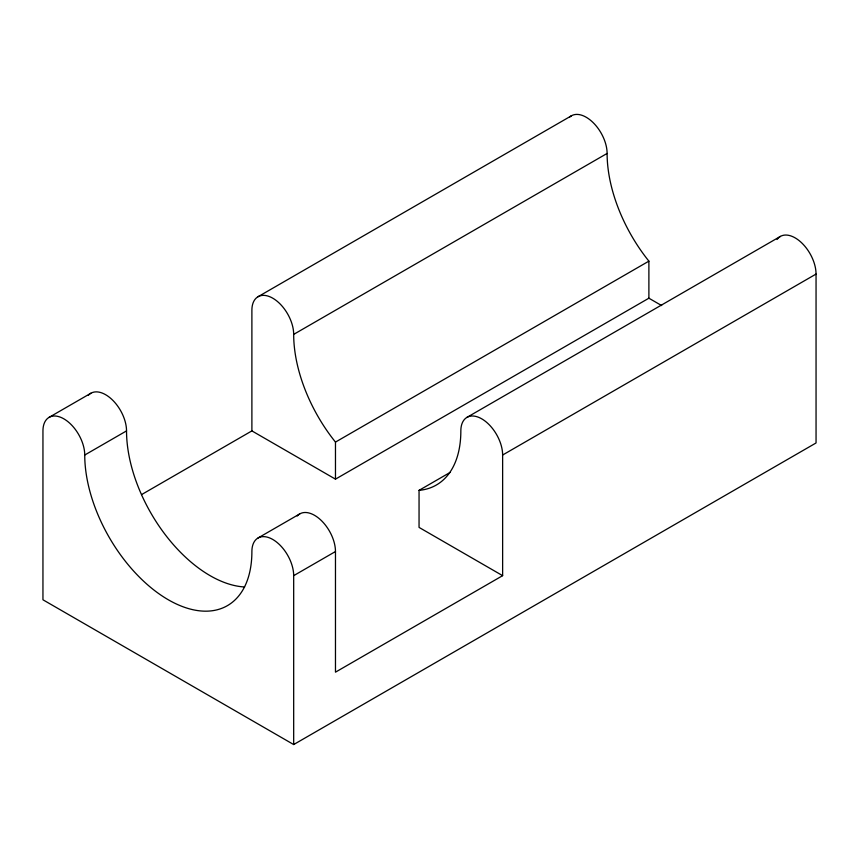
<?xml version="1.0" encoding="UTF-8"?>
<svg xmlns="http://www.w3.org/2000/svg" width="859" height="859" viewBox="0 0 859 859"><rect width="100%" height="100%" fill="white"/><g stroke="black" fill="none" stroke-linecap="round" stroke-linejoin="round"><path stroke-width="1.29" d="M49.07 417.367L90.861 393.239M258.011 296.742L571.439 115.782M777.062 239.5A29.55 17.062 60 0 1 800.567 241.83A29.55 17.062 60 0 1 816.05 274.075L816.05 442.965L293.681 744.549L42.95 599.786L42.95 430.896A29.55 17.062 60 0 1 63.845 418.838A29.55 17.062 60 0 1 84.74 455.023L126.531 430.896A118.198 68.237 60 0 0 244.611 586.976M141.617 494.569L251.891 430.896L335.472 479.15L335.472 442.095A118.198 68.237 60 0 1 293.681 334.387L607.109 153.439A29.55 17.062 60 0 0 592.925 122.407A29.55 17.062 60 0 0 569.635 117.114M335.472 442.095L648.889 261.147A118.198 68.237 60 0 1 607.109 153.439M335.472 479.15L648.889 298.202L661.666 305.579M258.011 538.002L299.802 513.875M466.963 417.367L780.38 236.418M419.052 490.349A118.198 68.237 60 0 0 460.843 430.896A29.55 17.062 60 0 1 481.738 418.838A29.55 17.062 60 0 1 502.633 455.023L502.633 575.659L419.052 527.405L419.052 490.349L450.395 472.257M293.681 744.549L293.681 575.659L335.472 551.532A29.55 17.062 60 0 0 320.643 519.878A29.55 17.062 60 0 0 297.203 516.034M502.633 455.023L816.05 274.075M502.633 575.659L335.472 672.168L335.472 551.532M648.889 261.147L648.889 298.202M251.891 430.896L251.891 310.26A29.55 17.062 60 0 1 272.786 298.202A29.55 17.062 60 0 1 293.681 334.387M293.681 575.659A29.55 17.062 60 0 0 272.786 539.473A29.55 17.062 60 0 0 251.891 551.532A118.198 68.237 60 0 1 168.321 599.786A118.198 68.237 60 0 1 84.74 455.023M88.262 395.408A29.55 17.062 60 0 1 111.691 399.242A29.55 17.062 60 0 1 126.531 430.896"/></g></svg>
